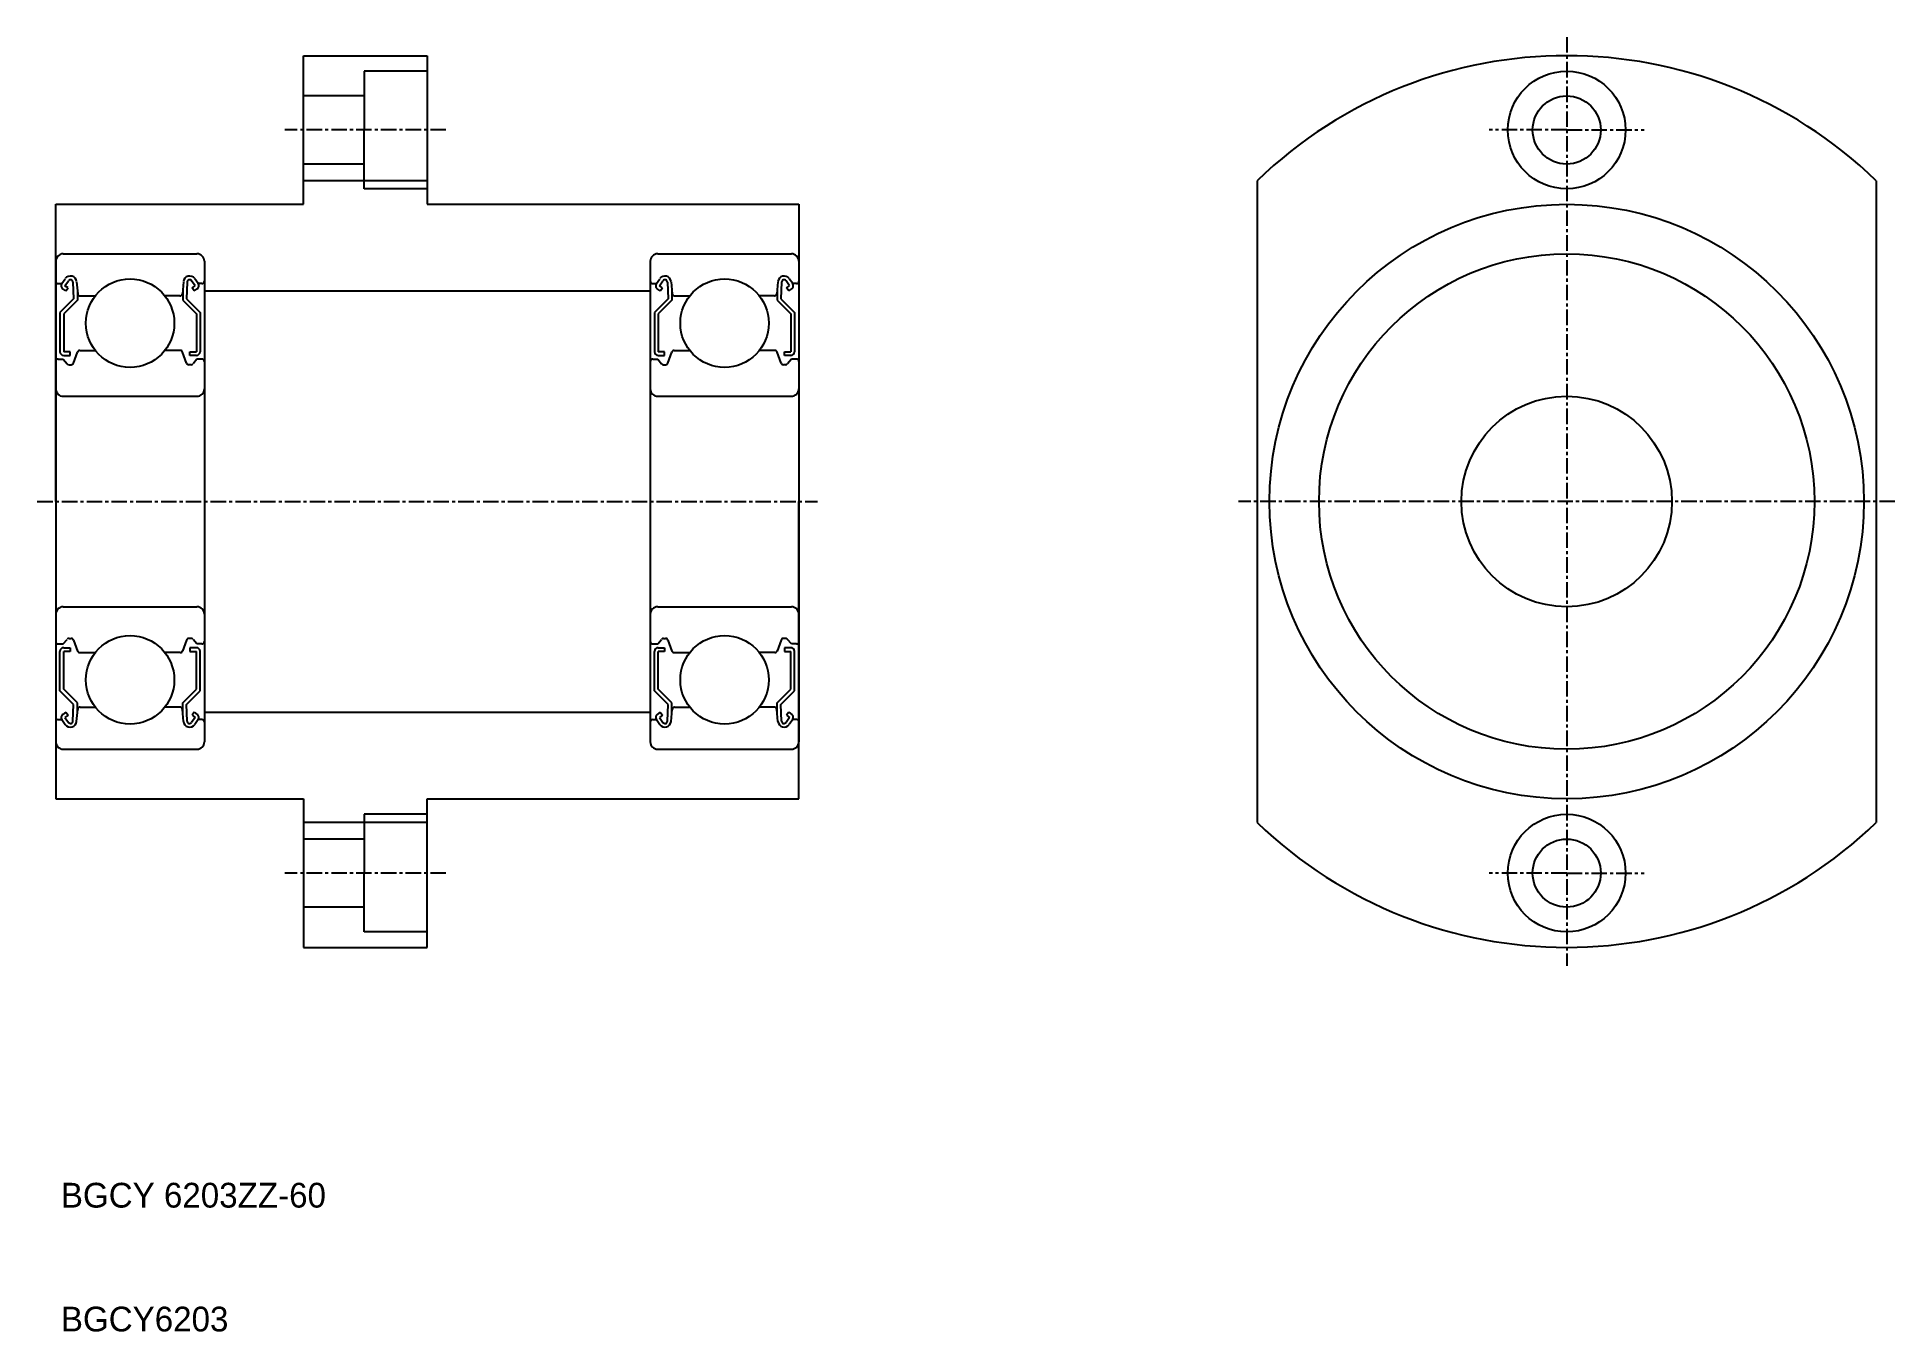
# Model space of a CAD drawing. Extents: x 143 to 293, y 57 to 162.
import ezdxf

# ---------------------------------------------------------------- set-up
doc = ezdxf.new("R2010")
doc.units = 0
doc.linetypes.add('CENTER', pattern=[2, 1.25, -0.25, 0.25, -0.25])
doc.linetypes.add('DASHED', pattern=[19.05, 12.7, -6.35])
doc.layers.get('0').update_dxf_attribs({"linetype": 'CONTINUOUS'})
doc.layers.add('CENTER', color=1, linetype='CENTER')

msp = doc.modelspace()

# ---------------------------------------------------------------- linework, layer by layer
for p, q in [((164.95, 148.05), (164.95, 160.05)), ((164.95, 160.05), (174.95, 160.05)), ((174.95, 160.05), (174.95, 148.05)), ((174.95, 149.95), (164.95, 149.95)), ((241.95, 149.95), (241.95, 98.14)), ((291.95, 149.95), (291.95, 98.14)), ((144.95, 148.05), (164.95, 148.05)), ((144.95, 124.05), (144.95, 148.05)), ((174.95, 148.05), (204.95, 148.05)), ((204.95, 148.05), (204.95, 124.05)), ((145.55, 144.05), (156.35, 144.05)), ((193.55, 144.05), (204.35, 144.05)), ((144.95, 143.45), (144.95, 104.65)), ((156.95, 143.45), (156.95, 104.65)), ((192.95, 143.45), (192.95, 104.65)), ((204.95, 143.45), (204.95, 104.65)), ((145.15, 141.65), (145.45, 141.65)), ((145.45, 141.65), (145.72, 142.04)), ((145.76, 141.06), (145.52, 141.23)), ((145.69, 141.47), (145.97, 141.88)), ((145.94, 141.3), (145.69, 141.47)), ((145.76, 141.06), (145.94, 141.3)), ((146.34, 141.77), (146.39, 140.42)), ((146.63, 141.8), (146.72, 140.83)), ((146.69, 141.17), (146.69, 140.3)), ((155.26, 141.8), (155.17, 140.83)), ((155.2, 141.17), (155.2, 140.3)), ((155.55, 141.77), (155.5, 140.42)), ((156.2, 141.47), (155.92, 141.88)), ((155.95, 141.3), (156.2, 141.47)), ((156.13, 141.06), (155.95, 141.3)), ((156.13, 141.06), (156.37, 141.23)), ((156.45, 141.65), (156.17, 142.04)), ((156.75, 141.65), (156.45, 141.65)), ((193.15, 141.65), (193.45, 141.65)), ((193.45, 141.65), (193.72, 142.04)), ((193.76, 141.06), (193.52, 141.23)), ((193.69, 141.47), (193.97, 141.88)), ((193.94, 141.3), (193.69, 141.47)), ((193.76, 141.06), (193.94, 141.3)), ((194.34, 141.77), (194.39, 140.42)), ((194.63, 141.8), (194.72, 140.83)), ((194.69, 141.17), (194.69, 140.3)), ((203.26, 141.8), (203.17, 140.83)), ((203.2, 141.17), (203.2, 140.3)), ((203.55, 141.77), (203.5, 140.42)), ((204.2, 141.47), (203.92, 141.88)), ((203.95, 141.3), (204.2, 141.47)), ((204.13, 141.06), (203.95, 141.3)), ((204.13, 141.06), (204.37, 141.23)), ((204.45, 141.65), (204.17, 142.04)), ((204.75, 141.65), (204.45, 141.65)), ((146.39, 140.42), (145.29, 139.32)), ((146.69, 140.3), (145.59, 139.2)), ((146.92, 140.65), (148.13, 140.65)), ((154.97, 140.65), (153.76, 140.65)), ((155.2, 140.3), (156.3, 139.2)), ((155.5, 140.42), (156.6, 139.32)), ((194.39, 140.42), (193.29, 139.32)), ((194.69, 140.3), (193.59, 139.2)), ((194.92, 140.65), (196.13, 140.65)), ((202.97, 140.65), (201.76, 140.65)), ((203.2, 140.3), (204.3, 139.2)), ((203.5, 140.42), (204.6, 139.32)), ((145.29, 139.32), (145.29, 136.15)), ((145.59, 139.2), (145.59, 136.15)), ((156.3, 139.2), (156.3, 136.15)), ((156.6, 139.32), (156.6, 136.15)), ((193.29, 139.32), (193.29, 136.15)), ((193.59, 139.2), (193.59, 136.15)), ((204.3, 139.2), (204.3, 136.15)), ((204.6, 139.32), (204.6, 136.15)), ((145.15, 135.55), (145.55, 135.55)), ((145.55, 135.55), (145.86, 135.17)), ((146.11, 136.15), (145.59, 136.15)), ((145.59, 135.85), (146.11, 135.85)), ((146.02, 135.1), (146.19, 135.1)), ((146.11, 135.85), (146.11, 136.15)), ((146.38, 135.23), (146.7, 136.11)), ((146.89, 136.25), (148.13, 136.25)), ((155, 136.25), (153.76, 136.25)), ((155.51, 135.23), (155.19, 136.11)), ((155.87, 135.1), (155.7, 135.1)), ((155.78, 136.15), (156.3, 136.15)), ((155.78, 135.85), (155.78, 136.15)), ((156.3, 135.85), (155.78, 135.85)), ((156.35, 135.55), (156.03, 135.17)), ((156.75, 135.55), (156.35, 135.55)), ((193.15, 135.55), (193.55, 135.55)), ((193.55, 135.55), (193.86, 135.17)), ((194.11, 136.15), (193.59, 136.15)), ((193.59, 135.85), (194.11, 135.85)), ((194.02, 135.1), (194.19, 135.1)), ((194.11, 135.85), (194.11, 136.15)), ((194.38, 135.23), (194.7, 136.11)), ((194.89, 136.25), (196.13, 136.25)), ((203, 136.25), (201.76, 136.25)), ((203.51, 135.23), (203.19, 136.11)), ((203.87, 135.1), (203.7, 135.1)), ((203.78, 136.15), (204.3, 136.15)), ((203.78, 135.85), (203.78, 136.15)), ((204.3, 135.85), (203.78, 135.85)), ((204.35, 135.55), (204.03, 135.17)), ((204.75, 135.55), (204.35, 135.55)), ((145.55, 132.55), (156.35, 132.55)), ((193.55, 132.55), (204.35, 132.55)), ((144.95, 124.05), (144.95, 100.05)), ((204.95, 100.05), (204.95, 124.05)), ((145.55, 115.55), (156.35, 115.55)), ((193.55, 115.55), (204.35, 115.55)), ((145.15, 112.55), (145.55, 112.55)), ((145.55, 112.55), (145.86, 112.92)), ((146.02, 113), (146.19, 113)), ((146.38, 112.86), (146.7, 111.98)), ((155.51, 112.86), (155.19, 111.98)), ((155.87, 113), (155.7, 113)), ((156.35, 112.55), (156.03, 112.92)), ((156.75, 112.55), (156.35, 112.55)), ((193.15, 112.55), (193.55, 112.55)), ((193.55, 112.55), (193.86, 112.92)), ((194.02, 113), (194.19, 113)), ((194.38, 112.86), (194.7, 111.98)), ((203.51, 112.86), (203.19, 111.98)), ((203.87, 113), (203.7, 113)), ((204.35, 112.55), (204.03, 112.92)), ((204.75, 112.55), (204.35, 112.55)), ((145.29, 108.77), (145.29, 111.95)), ((145.59, 112.25), (146.11, 112.25)), ((145.59, 108.9), (145.59, 111.95)), ((146.11, 111.95), (145.59, 111.95)), ((146.11, 112.25), (146.11, 111.95)), ((146.89, 111.85), (148.13, 111.85)), ((155, 111.85), (153.76, 111.85)), ((155.78, 112.25), (155.78, 111.95)), ((156.3, 112.25), (155.78, 112.25)), ((155.78, 111.95), (156.3, 111.95)), ((156.3, 108.9), (156.3, 111.95)), ((156.6, 108.77), (156.6, 111.95)), ((193.29, 108.77), (193.29, 111.95)), ((193.59, 112.25), (194.11, 112.25)), ((193.59, 108.9), (193.59, 111.95)), ((194.11, 111.95), (193.59, 111.95)), ((194.11, 112.25), (194.11, 111.95)), ((194.89, 111.85), (196.13, 111.85)), ((203, 111.85), (201.76, 111.85)), ((203.78, 112.25), (203.78, 111.95)), ((204.3, 112.25), (203.78, 112.25)), ((203.78, 111.95), (204.3, 111.95)), ((204.3, 108.9), (204.3, 111.95)), ((204.6, 108.77), (204.6, 111.95)), ((146.39, 107.67), (145.29, 108.77)), ((146.69, 107.8), (145.59, 108.9)), ((155.2, 107.8), (156.3, 108.9)), ((155.5, 107.67), (156.6, 108.77)), ((194.39, 107.67), (193.29, 108.77)), ((194.69, 107.8), (193.59, 108.9)), ((203.2, 107.8), (204.3, 108.9)), ((203.5, 107.67), (204.6, 108.77)), ((145.76, 107.04), (145.52, 106.86)), ((145.94, 106.79), (145.69, 106.62)), ((145.69, 106.62), (145.97, 106.22)), ((145.76, 107.04), (145.94, 106.79)), ((146.34, 106.32), (146.39, 107.67)), ((146.63, 106.29), (146.72, 107.26)), ((146.69, 106.92), (146.69, 107.8)), ((146.92, 107.45), (148.13, 107.45)), ((154.97, 107.45), (153.76, 107.45)), ((155.26, 106.29), (155.17, 107.26)), ((155.2, 106.92), (155.2, 107.8)), ((155.55, 106.32), (155.5, 107.67)), ((156.2, 106.62), (155.92, 106.22)), ((156.13, 107.04), (155.95, 106.79)), ((155.95, 106.79), (156.2, 106.62)), ((156.13, 107.04), (156.37, 106.86)), ((193.76, 107.04), (193.52, 106.86)), ((193.94, 106.79), (193.69, 106.62)), ((193.69, 106.62), (193.97, 106.22)), ((193.76, 107.04), (193.94, 106.79)), ((194.34, 106.32), (194.39, 107.67)), ((194.63, 106.29), (194.72, 107.26)), ((194.69, 106.92), (194.69, 107.8)), ((194.92, 107.45), (196.13, 107.45)), ((202.97, 107.45), (201.76, 107.45)), ((203.26, 106.29), (203.17, 107.26)), ((203.2, 106.92), (203.2, 107.8)), ((203.55, 106.32), (203.5, 107.67)), ((204.2, 106.62), (203.92, 106.22)), ((204.13, 107.04), (203.95, 106.79)), ((203.95, 106.79), (204.2, 106.62)), ((204.13, 107.04), (204.37, 106.86)), ((145.15, 106.45), (145.45, 106.45)), ((145.45, 106.45), (145.72, 106.05)), ((156.45, 106.45), (156.17, 106.05)), ((156.75, 106.45), (156.45, 106.45)), ((193.15, 106.45), (193.45, 106.45)), ((193.45, 106.45), (193.72, 106.05)), ((204.45, 106.45), (204.17, 106.05)), ((204.75, 106.45), (204.45, 106.45)), ((145.55, 104.05), (156.35, 104.05)), ((148.45, 104.05), (148.45, 104.05)), ((150.95, 104.05), (150.95, 104.05)), ((193.55, 104.05), (204.35, 104.05)), ((196.45, 104.05), (196.45, 104.05)), ((198.95, 104.05), (198.95, 104.05)), ((144.95, 100.05), (164.95, 100.05)), ((164.95, 100.05), (164.95, 88.05)), ((174.95, 100.05), (204.95, 100.05)), ((174.95, 88.05), (174.95, 100.05)), ((174.95, 98.14), (164.95, 98.14)), ((164.95, 88.05), (174.95, 88.05))]:
    msp.add_line(p, q)
at = {"color": 3, "linetype": 'DASHED'}
for p, q in [((174.95, 158.8), (169.85, 158.8)), ((169.85, 158.8), (169.85, 154.05)), ((169.85, 156.8), (164.95, 156.8)), ((169.85, 149.3), (169.85, 154.05)), ((169.85, 151.3), (164.95, 151.3)), ((174.95, 149.3), (169.85, 149.3)), ((169.85, 98.8), (169.85, 94.05)), ((174.95, 98.8), (169.85, 98.8)), ((169.85, 96.8), (164.95, 96.8)), ((169.85, 89.3), (169.85, 94.05)), ((169.85, 91.3), (164.95, 91.3)), ((174.95, 89.3), (169.85, 89.3))]:
    msp.add_line(p, q, dxfattribs=at)
at = {"color": 7, "linetype": 'CONTINUOUS'}
for p, q in [((156.95, 141.05), (192.95, 141.05)), ((156.95, 107.05), (192.95, 107.05))]:
    msp.add_line(p, q, dxfattribs=at)
for centre, radius in [((266.95, 154.05), 4.75), ((266.95, 154.05), 2.75), ((266.95, 124.05), 24), ((266.95, 124.05), 20), ((150.95, 138.45), 3.57), ((198.95, 138.45), 3.57), ((266.95, 124.05), 8.5), ((150.95, 109.65), 3.57), ((198.95, 109.65), 3.57), ((266.95, 94.05), 4.75), ((266.95, 94.05), 2.75)]:
    msp.add_circle(centre, radius)
for centre, radius, start, end in [((266.95, 124.05), 36, 46.017, 133.983), ((145.55, 143.45), 0.6, 90, 180), ((156.35, 143.45), 0.6, 0, 90), ((193.55, 143.45), 0.6, 90, 180), ((204.35, 143.45), 0.6, 0, 90), ((145.15, 141.85), 0.2, 180, 270), ((145.69, 141.47), 0.3, 144.9367, 235.0393), ((146.13, 141.76), 0.5, 5.0652, 144.9367), ((146.14, 141.76), 0.2, 2.1311, 144.9356), ((155.76, 141.76), 0.5, 35.0633, 174.9348), ((155.75, 141.76), 0.2, 35.0644, 177.8689), ((156.2, 141.47), 0.3, 304.9607, 35.0633), ((156.75, 141.85), 0.2, 270, 0), ((193.15, 141.85), 0.2, 180, 270), ((193.69, 141.47), 0.3, 144.9367, 235.0393), ((194.13, 141.76), 0.5, 5.0652, 144.9367), ((194.14, 141.76), 0.2, 2.1311, 144.9356), ((203.76, 141.76), 0.5, 35.0633, 174.9348), ((203.75, 141.76), 0.2, 35.0644, 177.8689), ((204.2, 141.47), 0.3, 304.9607, 35.0633), ((204.75, 141.85), 0.2, 270, 0), ((146.92, 140.85), 0.2, 185.0652, 270), ((154.97, 140.85), 0.2, 270, 354.9348), ((194.92, 140.85), 0.2, 185.0652, 270), ((202.97, 140.85), 0.2, 270, 354.9348), ((145.15, 135.35), 0.2, 90, 180), ((145.59, 136.15), 0.3, 180, 270), ((146.02, 135.3), 0.2, 219.9992, 270), ((146.19, 135.3), 0.2, 270, 339.9702), ((146.89, 136.05), 0.2, 90, 159.9702), ((155, 136.05), 0.2, 20.0298, 90), ((155.7, 135.3), 0.2, 200.0298, 270), ((155.87, 135.3), 0.2, 270, 320.0008), ((156.3, 136.15), 0.3, 270, 0), ((156.75, 135.35), 0.2, 0, 90), ((193.15, 135.35), 0.2, 90, 180), ((193.59, 136.15), 0.3, 180, 270), ((194.02, 135.3), 0.2, 219.9992, 270), ((194.19, 135.3), 0.2, 270, 339.9702), ((194.89, 136.05), 0.2, 90, 159.9702), ((203, 136.05), 0.2, 20.0298, 90), ((203.7, 135.3), 0.2, 200.0298, 270), ((203.87, 135.3), 0.2, 270, 320.0008), ((204.3, 136.15), 0.3, 270, 0), ((204.75, 135.35), 0.2, 0, 90), ((145.55, 133.15), 0.6, 180, 270), ((156.35, 133.15), 0.6, 270, 0), ((193.55, 133.15), 0.6, 180, 270), ((204.35, 133.15), 0.6, 270, 0), ((145.55, 114.95), 0.6, 90, 180), ((156.35, 114.95), 0.6, 0, 90), ((193.55, 114.95), 0.6, 90, 180), ((204.35, 114.95), 0.6, 0, 90), ((145.15, 112.75), 0.2, 180, 270), ((146.02, 112.8), 0.2, 90, 140.0008), ((146.19, 112.8), 0.2, 20.0298, 90), ((155.7, 112.8), 0.2, 90, 159.9702), ((155.87, 112.8), 0.2, 39.9992, 90), ((156.75, 112.75), 0.2, 270, 0), ((193.15, 112.75), 0.2, 180, 270), ((194.02, 112.8), 0.2, 90, 140.0008), ((194.19, 112.8), 0.2, 20.0298, 90), ((203.7, 112.8), 0.2, 90, 159.9702), ((203.87, 112.8), 0.2, 39.9992, 90), ((204.75, 112.75), 0.2, 270, 0), ((145.59, 111.95), 0.3, 90, 180), ((146.89, 112.05), 0.2, 200.0298, 270), ((155, 112.05), 0.2, 270, 339.9702), ((156.3, 111.95), 0.3, 0, 90), ((193.59, 111.95), 0.3, 90, 180), ((194.89, 112.05), 0.2, 200.0298, 270), ((203, 112.05), 0.2, 270, 339.9702), ((204.3, 111.95), 0.3, 0, 90), ((145.69, 106.62), 0.3, 124.9607, 215.0633), ((146.92, 107.25), 0.2, 90, 174.9348), ((154.97, 107.25), 0.2, 5.0652, 90), ((156.2, 106.62), 0.3, 324.9367, 55.0393), ((193.69, 106.62), 0.3, 124.9607, 215.0633), ((194.92, 107.25), 0.2, 90, 174.9348), ((202.97, 107.25), 0.2, 5.0652, 90), ((204.2, 106.62), 0.3, 324.9367, 55.0393), ((145.15, 106.25), 0.2, 90, 180), ((146.13, 106.34), 0.5, 215.0633, 354.9348), ((146.14, 106.33), 0.2, 215.0644, 357.8689), ((155.76, 106.34), 0.5, 185.0652, 324.9367), ((155.75, 106.33), 0.2, 182.1311, 324.9356), ((156.75, 106.25), 0.2, 0, 90), ((193.15, 106.25), 0.2, 90, 180), ((194.13, 106.34), 0.5, 215.0633, 354.9348), ((194.14, 106.33), 0.2, 215.0644, 357.8689), ((203.76, 106.34), 0.5, 185.0652, 324.9367), ((203.75, 106.33), 0.2, 182.1311, 324.9356), ((204.75, 106.25), 0.2, 0, 90), ((145.55, 104.65), 0.6, 180, 270), ((156.35, 104.65), 0.6, 270, 0), ((193.55, 104.65), 0.6, 180, 270), ((204.35, 104.65), 0.6, 270, 0), ((266.95, 124.05), 36, 226.017, 313.983)]:
    msp.add_arc(centre, radius, start, end)
at = {"layer": 'CENTER'}
for p, q in [((266.95, 161.55), (266.95, 86.55)), ((176.45, 154.05), (163.45, 154.05)), ((266.95, 154.05), (260.7, 154.05)), ((266.95, 154.05), (273.2, 154.05)), ((143.45, 124.05), (206.45, 124.05)), ((293.45, 124.05), (240.45, 124.05)), ((176.45, 94.05), (163.45, 94.05)), ((266.95, 94.05), (260.7, 94.05)), ((266.95, 94.05), (273.2, 94.05))]:
    msp.add_line(p, q, dxfattribs=at)

# ---------------------------------------------------------------- texts
for s, p in [('BGCY 6203ZZ-60', (145.36, 67.04)), ('BGCY6203', (145.36, 57.04))]:
    msp.add_text(s, height=2).set_placement(p)

doc.saveas('drawing.dxf')
